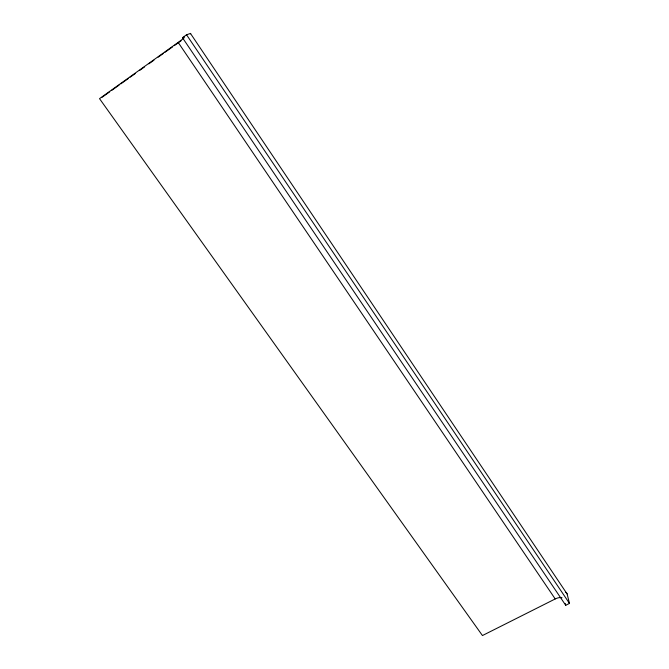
<?xml version="1.0" encoding="UTF-8"?>
<svg xmlns="http://www.w3.org/2000/svg" width="669" height="669" viewBox="0 0 669 669"><rect width="100%" height="100%" fill="white"/><g stroke="black" fill="none" stroke-linecap="round" stroke-linejoin="round"><path stroke-width="1" d="M182.461 37.698L186.542 34.771L190.473 33.45L567.111 593.938L569.478 603.413L565.723 605.286L182.461 37.698L184.661 36.946M184.025 37.916A10.972 0.644 -34.9 0 1 178.155 42.398L99.522 98.644L482.449 635.55L555.22 598.947A9.115 5.109 -33.3 0 1 562.044 597.768M102.148 97.239L109.783 91.77M111.48 90.558L119.124 85.097M120.821 83.884L128.465 78.415M130.162 77.203L135.255 73.565M139.495 70.529L144.588 66.883M148.836 63.848L153.929 60.21M158.168 57.174L163.261 53.528M164.959 52.316L172.602 46.855M174.3 45.634L181.09 40.784M178.155 42.398L555.22 598.947M186.542 34.771L569.478 603.413M565.297 603.547L565.723 605.286M190.473 33.45A8.563 0.502 -34.9 0 1 190.381 33.826M565.773 592.366A7.125 3.972 -33 0 1 567.111 593.938"/></g></svg>
